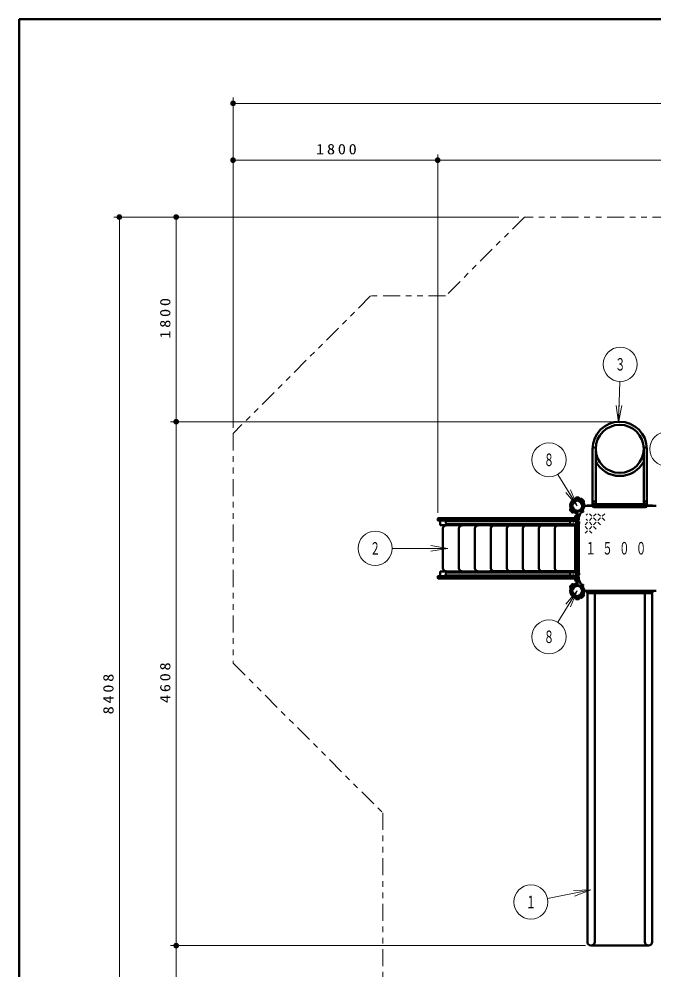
# Model space of a CAD drawing. Units: millimetres on the paper, scale 1:50. Extents: x -385 to 0, y -594 to 267.
# Drawn here: x -385 to -273.3, y 99.7 to 267 of the extents above; entities that cross this region are included whole.
import ezdxf
from ezdxf.enums import TextEntityAlignment as Align

# ---------------------------------------------------------------- set-up
doc = ezdxf.new("R2010")
doc.units = ezdxf.units.MM
doc.linetypes.add('USER1', pattern=[4.5, 2.5, -2])
doc.linetypes.add('USER3', pattern=[8, 3, -1, 1, -1, 1, -1])
doc.layers.add('LY_1', color=140, linetype='Continuous', lineweight=50)
doc.styles.add('ＭＳ ゴシック', font='')
doc.styles.get('ＭＳ ゴシック').set_extended_font_data('MS Gothic')

# ---------------------------------------------------------------- blocks, each defined once
blk = doc.blocks.new('filled_dot')
at = {"color": 0, "linetype": 'Continuous', "lineweight": -2, "const_width": 1.25}
blk.add_lwpolyline([(-0.625, 0, 1), (0.625, 0, 1)], format="xyb", close=True, dxfattribs=at)

msp = doc.modelspace()

# ---------------------------------------------------------------- linework, layer by layer
at = {"layer": 'LY_1', "color": 7}
for p, q in [((0, 267), (-385, 267)), ((-385, 267), (-385, 0))]:
    msp.add_line(p, q, dxfattribs=at)
at = {"layer": 'LY_1', "color": 7, "lineweight": 13}
for p, q in [((-347.346, 195.089), (-347.346, 253.169)), ((-347.346, 252.169), (-174.93, 252.169)), ((-347.346, 195.089), (-347.346, 243.169)), ((-311.346, 180.117), (-311.346, 243.169)), ((-311.346, 180.117), (-311.346, 243.169)), ((-347.346, 242.169), (-311.346, 242.169)), ((-311.346, 242.169), (-210.931, 242.169)), ((-297.086, 232.169), (-368.346, 232.169)), ((-367.346, 64.017), (-367.346, 232.169)), ((-297.086, 232.169), (-358.346, 232.169)), ((-357.346, 196.169), (-357.346, 232.169)), ((-279.561, 196.015), (-279.325, 203.265)), ((-279.561, 196.015), (-279.963, 199.03)), ((-279.561, 196.015), (-279.464, 199.013)), ((-278.964, 198.997), (-279.561, 196.015)), ((-280.321, 196.169), (-358.346, 196.169)), ((-280.321, 196.169), (-358.346, 196.169)), ((-357.346, 104.017), (-357.346, 196.169)), ((-286.821, 181.397), (-290.199, 186.904)), ((-287.963, 184.216), (-286.821, 181.397)), ((-286.821, 181.397), (-288.815, 183.693)), ((-286.821, 181.397), (-288.389, 183.955)), ((-285.236, 179.728), (-284.968, 179.995)), ((-284.968, 178.795), (-285.208, 179.035)), ((-284.218, 179.545), (-284.668, 179.995)), ((-284.668, 178.795), (-284.218, 179.245)), ((-283.918, 179.545), (-283.468, 179.995)), ((-283.468, 178.795), (-283.918, 179.245)), ((-282.718, 179.545), (-283.168, 179.995)), ((-283.168, 178.795), (-282.718, 179.245)), ((-282.418, 179.545), (-281.968, 179.995)), ((-281.968, 178.795), (-282.418, 179.245)), ((-285.418, 178.045), (-284.968, 178.495)), ((-284.968, 177.295), (-285.418, 177.745)), ((-284.218, 178.045), (-284.668, 178.495)), ((-284.668, 177.295), (-284.218, 177.745)), ((-283.918, 178.045), (-283.468, 178.495)), ((-283.468, 177.295), (-283.918, 177.745)), ((-282.718, 178.045), (-283.168, 178.495)), ((-285.418, 176.545), (-284.968, 176.995)), ((-284.218, 176.545), (-284.668, 176.995)), ((-312.541, 174.394), (-309.541, 173.894)), ((-309.541, 173.894), (-319.351, 173.894)), ((-309.541, 173.894), (-312.541, 173.394)), ((-309.541, 173.894), (-312.541, 173.894)), ((-286.821, 166.397), (-290.199, 160.89)), ((-288.815, 164.102), (-286.821, 166.397)), ((-286.821, 166.397), (-288.389, 163.84)), ((-286.821, 166.397), (-287.963, 163.579)), ((-284.921, 166.017), (-273.721, 166.017)), ((-284.418, 113.821), (-292.008, 112.282)), ((-287.457, 113.715), (-284.418, 113.821)), ((-284.418, 113.821), (-287.358, 113.225)), ((-284.418, 113.821), (-287.259, 112.735)), ((-285.371, 104.017), (-358.346, 104.017)), ((-285.371, 104.017), (-358.346, 104.017)), ((-357.346, 64.017), (-357.346, 104.017))]:
    msp.add_line(p, q, dxfattribs=at)
at = {"layer": 'LY_1'}
for p, q in [((-284.093, 191.397), (-284.093, 181.397)), ((-283.549, 191.397), (-283.549, 181.669)), ((-275.093, 191.397), (-275.093, 181.669)), ((-274.549, 191.397), (-274.549, 181.397)), ((-287.516, 182.375), (-287.518, 182.378)), ((-286.832, 182.846), (-286.989, 182.84)), ((-286.791, 182.335), (-286.791, 182.806)), ((-286.731, 182.335), (-286.731, 182.806)), ((-286.689, 182.846), (-286.544, 182.841)), ((-286.179, 182.081), (-285.846, 182.415)), ((-286.136, 182.039), (-285.803, 182.372)), ((-285.847, 182.472), (-285.953, 182.571)), ((-285.746, 182.371), (-285.647, 182.265)), ((-287.944, 181.597), (-287.947, 181.597)), ((-287.944, 181.197), (-287.947, 181.197)), ((-287.505, 180.756), (-287.838, 180.423)), ((-287.799, 182.093), (-287.801, 182.095)), ((-287.462, 180.713), (-287.795, 180.38)), ((-279.321, 181.367), (-285.728, 181.367)), ((-285.061, 181.429), (-284.091, 181.429)), ((-285.061, 181.429), (-285.061, 181.365)), ((-285.061, 181.365), (-284.091, 181.365)), ((-284.093, 182.157), (-283.549, 182.157)), ((-283.821, 181.669), (-279.321, 181.669)), ((-283.821, 181.125), (-279.321, 181.125)), ((-281.405, 181.669), (-279.321, 181.669)), ((-281.118, 181.125), (-279.321, 181.125)), ((-274.821, 181.669), (-279.321, 181.669)), ((-279.321, 181.367), (-272.913, 181.367)), ((-274.821, 181.125), (-279.321, 181.125)), ((-274.549, 182.157), (-275.093, 182.157)), ((-273.581, 181.429), (-274.55, 181.429)), ((-273.581, 181.365), (-274.55, 181.365)), ((-273.581, 181.429), (-273.581, 181.365)), ((-311.346, 178.857), (-311.346, 179.117)), ((-311.286, 179.177), (-287.201, 179.177)), ((-287.895, 180.424), (-288.003, 180.539)), ((-287.794, 180.323), (-287.679, 180.215)), ((-287.141, 179.547), (-287.141, 178.717)), ((-287.041, 179.647), (-286.861, 179.647)), ((-286.832, 179.949), (-286.977, 179.954)), ((-286.793, 178.667), (-286.793, 179.737)), ((-286.793, 179.737), (-286.729, 179.737)), ((-286.791, 180.46), (-286.791, 179.989)), ((-286.791, 173.897), (-286.791, 180.305)), ((-286.731, 180.46), (-286.731, 178.888)), ((-286.729, 178.667), (-286.729, 179.737)), ((-311.286, 178.797), (-287.141, 178.797)), ((-310.921, 178.797), (-310.921, 177.997)), ((-310.921, 177.997), (-287.141, 177.997)), ((-310.428, 173.897), (-310.428, 177.397)), ((-309.684, 178.669), (-287.913, 178.669)), ((-309.684, 178.125), (-287.913, 178.125)), ((-307.616, 173.897), (-307.616, 177.397)), ((-304.803, 173.897), (-304.803, 177.397)), ((-302.241, 177.897), (-287.141, 177.897)), ((-301.991, 173.897), (-301.991, 177.397)), ((-299.178, 173.897), (-299.178, 177.397)), ((-296.366, 173.897), (-296.366, 177.397)), ((-293.553, 173.897), (-293.553, 177.397)), ((-290.741, 173.897), (-290.741, 177.397)), ((-288.033, 178.717), (-286.793, 178.717)), ((-288.033, 178.077), (-288.033, 178.717)), ((-288.033, 178.077), (-287.033, 178.077)), ((-287.141, 173.897), (-287.141, 178.077)), ((-287.033, 173.897), (-287.033, 178.397)), ((-286.688, 178.849), (-286.584, 178.854)), ((-286.489, 173.897), (-286.489, 178.397)), ((-310.428, 173.897), (-310.428, 170.397)), ((-307.616, 173.897), (-307.616, 170.397)), ((-304.803, 173.897), (-304.803, 170.397)), ((-301.991, 173.897), (-301.991, 170.397)), ((-299.178, 173.897), (-299.178, 170.397)), ((-296.366, 173.897), (-296.366, 170.397)), ((-293.553, 173.897), (-293.553, 170.397)), ((-290.741, 173.897), (-290.741, 170.397)), ((-287.141, 173.897), (-287.141, 169.717)), ((-287.033, 173.897), (-287.033, 169.397)), ((-286.791, 173.897), (-286.791, 167.49)), ((-286.489, 173.897), (-286.489, 169.397)), ((-311.286, 168.997), (-287.141, 168.997)), ((-310.921, 169.797), (-287.141, 169.797)), ((-310.921, 168.997), (-310.921, 169.797)), ((-309.684, 169.669), (-287.913, 169.669)), ((-309.684, 169.125), (-287.913, 169.125)), ((-302.241, 169.897), (-287.141, 169.897)), ((-288.033, 169.717), (-288.033, 169.077)), ((-288.033, 169.717), (-287.033, 169.717)), ((-288.033, 169.077), (-286.793, 169.077)), ((-287.141, 168.247), (-287.141, 169.077)), ((-286.793, 169.127), (-286.793, 168.057)), ((-286.729, 169.127), (-286.729, 168.057)), ((-286.688, 168.946), (-286.584, 168.941)), ((-311.346, 168.937), (-311.346, 168.677)), ((-311.286, 168.617), (-287.201, 168.617)), ((-287.895, 167.371), (-288.003, 167.256)), ((-287.505, 167.039), (-287.838, 167.372)), ((-287.462, 167.081), (-287.795, 167.415)), ((-287.794, 167.472), (-287.679, 167.579)), ((-287.041, 168.147), (-286.861, 168.147)), ((-286.832, 167.846), (-286.977, 167.841)), ((-286.793, 168.057), (-286.729, 168.057)), ((-286.791, 167.335), (-286.791, 167.806)), ((-286.731, 167.335), (-286.731, 168.906)), ((-287.944, 166.597), (-287.947, 166.597)), ((-287.944, 166.197), (-287.947, 166.197)), ((-287.799, 165.702), (-287.801, 165.7)), ((-286.179, 165.713), (-285.846, 165.38)), ((-286.136, 165.756), (-285.803, 165.423)), ((-279.321, 166.427), (-285.728, 166.427)), ((-285.071, 166.077), (-285.071, 166.337)), ((-285.021, 104.667), (-285.021, 165.917)), ((-285.011, 166.397), (-273.631, 166.397)), ((-285.011, 166.017), (-273.631, 166.017)), ((-283.721, 104.667), (-283.721, 165.917)), ((-279.321, 166.427), (-272.913, 166.427)), ((-274.921, 104.667), (-274.921, 165.917)), ((-273.621, 104.667), (-273.621, 165.917)), ((-273.571, 166.077), (-273.571, 166.337)), ((-287.516, 165.419), (-287.518, 165.417)), ((-286.832, 164.949), (-286.989, 164.954)), ((-286.791, 165.46), (-286.791, 164.989)), ((-286.731, 165.46), (-286.731, 164.989)), ((-286.689, 164.949), (-286.544, 164.954)), ((-285.847, 165.323), (-285.953, 165.223)), ((-285.746, 165.424), (-285.647, 165.53)), ((-284.371, 104.017), (-274.271, 104.017))]:
    msp.add_line(p, q, dxfattribs=at)
at = {"layer": 'LY_1', "color": 7, "linetype": 'USER1', "lineweight": 13}
for p, q in [((-288.033, 178.669), (-287.525, 178.669)), ((-288.033, 178.125), (-287.525, 178.125)), ((-287.525, 178.125), (-287.525, 178.669)), ((-288.033, 169.669), (-287.525, 169.669)), ((-288.033, 169.125), (-287.525, 169.125)), ((-287.525, 169.669), (-287.525, 169.125))]:
    msp.add_line(p, q, dxfattribs=at)
at = {"layer": 'LY_1', "color": 7, "linetype": 'USER3', "lineweight": 13}
msp.add_lwpolyline([(-347.346, 194.089), (-347.346, 153.706), (-321.021, 127.381), (-321.021, 89.106), (-295.932, 64.017), (-262.709, 64.017), (-237.621, 89.106), (-237.621, 129.506), (-196.54, 129.506), (-174.93, 151.117), (-174.93, 196.678), (-196.54, 218.288), (-248.674, 218.288), (-262.555, 232.169), (-296.086, 232.169), (-309.967, 218.288), (-323.146, 218.288)], close=True, dxfattribs=at)
at = {"layer": 'LY_1', "color": 7, "lineweight": 13}
for centre in [(-279.227, 206.263), (-271.043, 191.361), (-291.767, 189.461), (-322.351, 173.894), (-291.767, 158.333), (-294.949, 111.686)]:
    msp.add_circle(centre, 3, dxfattribs=at)
at = {"layer": 'LY_1'}
for centre, radius in [((-279.321, 191.397), 4.228), ((-286.821, 181.397), 0.891), ((-286.821, 181.397), 0.891), ((-285.831, 180.407), 0.13), ((-286.821, 166.397), 0.891), ((-285.831, 167.387), 0.13)]:
    msp.add_circle(centre, radius, dxfattribs=at)
for centre, radius, start, end in [((-279.321, 191.397), 4.772, 0, 180), ((-283.821, 191.397), 0.272, 0, 180), ((-274.821, 191.397), 0.272, 0, 180), ((-279.321, 191.397), 4.772, 207.62496, 332.37504), ((-286.761, 181.397), 1.2, 122.72719, 180), ((-286.821, 181.397), 1.22, 126.37307, 135), ((-286.821, 181.397), 1.2, 77.72719, 135), ((-287.532, 182.364), 0.02, 45, 126.37307), ((-287.95, 183.248), 1, 302.72719, 332.54116), ((-286.974, 182.741), 0.1, 92, 152.54116), ((-286.831, 182.806), 0.04, 0, 92), ((-286.831, 182.335), 0.04, 274.27066, 0), ((-286.691, 182.806), 0.04, 88, 180), ((-286.691, 182.335), 0.04, 180, 265.72934), ((-286.353, 183.547), 1, 257.72719, 287.54116), ((-286.547, 182.741), 0.1, 27.45884, 88), ((-286.547, 182.741), 0.1, 27.45884, 88), ((-285.571, 183.248), 1, 207.45884, 237.27281), ((-286.761, 181.397), 1.2, 0, 57.2728), ((-286.021, 182.498), 0.1, 47, 107.54116), ((-285.874, 182.443), 0.04, 315, 47), ((-285.775, 182.344), 0.04, 43, 135), ((-286.821, 181.397), 1.2, 135, 192.27281), ((-288.97, 180.93), 1, 342.45884, 12.27281), ((-286.761, 181.397), 1.22, 171.37307, 180), ((-286.761, 181.397), 1.22, 180, 188.62693), ((-287.947, 181.577), 0.02, 90, 171.37307), ((-287.947, 181.217), 0.02, 188.62693, 270), ((-286.761, 181.397), 1.2, 180, 237.27281), ((-287.787, 182.109), 0.02, 143.62693, 225), ((-286.821, 181.397), 1.22, 135, 143.62693), ((-286.821, 181.397), 0.9, 135, 220.72934), ((-286.761, 181.397), 0.9, 94.27066, 180), ((-286.761, 181.397), 0.9, 180, 265.72934), ((-287.533, 180.784), 0.04, 315, 40.72934), ((-287.434, 180.685), 0.04, 49.27066, 135), ((-286.821, 181.397), 0.9, 49.27066, 135), ((-286.821, 181.397), 0.9, 229.27066, 315), ((-286.821, 181.397), 1, 276.78718, 353.21282), ((-286.761, 181.397), 0.9, 0, 85.72934), ((-286.761, 181.397), 0.9, 274.27066, 0), ((-286.207, 182.11), 0.04, 229.27066, 315), ((-286.821, 181.397), 0.9, 315, 40.72934), ((-286.108, 182.011), 0.04, 135, 220.72934), ((-286.761, 181.397), 1.2, 317.78276, 0), ((-285.728, 181.267), 0.1, 90, 173.21282), ((-284.671, 181.865), 1, 162.45884, 192.27281), ((-286.821, 181.397), 1.2, 358.56746, 12.27281), ((-285.72, 182.197), 0.1, 342.45884, 43), ((-283.821, 181.397), 0.272, 90, 270), ((-274.821, 181.397), 0.272, 270, 90), ((-311.286, 179.117), 0.06, 90, 180), ((-287.921, 180.598), 0.1, 162.45884, 223), ((-287.866, 180.451), 0.04, 223, 315), ((-287.767, 180.352), 0.04, 135, 227), ((-287.62, 180.297), 0.1, 227, 287.54116), ((-287.288, 179.248), 1, 77.72719, 107.54116), ((-287.95, 179.547), 1, 27.45884, 57.2728), ((-287.041, 179.547), 0.1, 90, 180), ((-286.821, 181.397), 1.2, 257.72719, 271.43254), ((-286.974, 180.054), 0.1, 207.45884, 268), ((-286.861, 179.547), 0.1, 47.15636, 90), ((-286.831, 179.989), 0.04, 268, 0), ((-286.831, 180.46), 0.04, 0, 85.72934), ((-286.691, 180.305), 0.1, 96.78718, 180), ((-286.691, 180.46), 0.04, 94.27066, 180), ((-283.946, 178.844), 2.6, 137.78276, 178.91585), ((-311.286, 178.857), 0.06, 180, 270), ((-309.928, 177.397), 0.5, 90, 180), ((-309.684, 178.397), 0.272, 90, 270), ((-307.116, 177.397), 0.5, 90, 180), ((-304.303, 177.397), 0.5, 90, 180), ((-301.491, 177.397), 0.5, 90, 180), ((-298.678, 177.397), 0.5, 90, 180), ((-295.866, 177.397), 0.5, 90, 180), ((-293.053, 177.397), 0.5, 90, 180), ((-290.241, 177.397), 0.5, 90, 180), ((-286.761, 178.397), 0.272, 0, 180), ((-286.691, 178.888), 0.04, 180, 273), ((-286.761, 178.397), 0.32, 328.21167, 84.26083), ((-286.586, 178.894), 0.04, 273, 358.91585), ((-311.286, 168.937), 0.06, 90, 180), ((-309.928, 170.397), 0.5, 180, 270), ((-309.684, 169.397), 0.272, 90, 270), ((-307.116, 170.397), 0.5, 180, 270), ((-304.303, 170.397), 0.5, 180, 270), ((-301.491, 170.397), 0.5, 180, 270), ((-298.678, 170.397), 0.5, 180, 270), ((-295.866, 170.397), 0.5, 180, 270), ((-293.053, 170.397), 0.5, 180, 270), ((-290.241, 170.397), 0.5, 180, 270), ((-286.761, 169.397), 0.272, 180, 0), ((-286.691, 168.906), 0.04, 87, 180), ((-286.761, 169.397), 0.32, 275.73917, 31.78833), ((-286.586, 168.901), 0.04, 1.08415, 87), ((-311.286, 168.677), 0.06, 180, 270), ((-286.761, 166.397), 1.2, 122.72719, 180), ((-287.866, 167.344), 0.04, 45, 137), ((-287.767, 167.443), 0.04, 133, 225), ((-287.62, 167.498), 0.1, 72.45884, 133), ((-286.761, 166.397), 0.9, 94.27066, 180), ((-287.288, 168.547), 1, 252.45884, 282.27281), ((-287.95, 168.248), 1, 302.72719, 332.54116), ((-286.821, 166.397), 0.9, 45, 130.72934), ((-287.041, 168.247), 0.1, 180, 270), ((-286.821, 166.397), 1.2, 88.56746, 102.27281), ((-286.974, 167.741), 0.1, 92, 152.54116), ((-286.861, 168.247), 0.1, 270, 312.84364), ((-286.831, 167.806), 0.04, 0, 92), ((-286.831, 167.335), 0.04, 274.27066, 0), ((-286.691, 167.49), 0.1, 180, 263.21282), ((-286.691, 167.335), 0.04, 180, 265.72934), ((-286.821, 166.397), 1, 6.78718, 83.21282), ((-286.761, 166.397), 0.9, 0, 85.72934), ((-283.946, 168.951), 2.6, 181.08415, 222.21724), ((-287.921, 167.197), 0.1, 137, 197.54116), ((-286.821, 166.397), 1.2, 167.72719, 225), ((-288.97, 166.865), 1, 347.72719, 17.54116), ((-286.761, 166.397), 1.22, 171.37307, 180), ((-286.761, 166.397), 1.22, 180, 188.62693), ((-287.947, 166.577), 0.02, 90, 171.37307), ((-287.947, 166.217), 0.02, 188.62693, 270), ((-286.761, 166.397), 1.2, 180, 237.27281), ((-287.787, 165.686), 0.02, 135, 216.37307), ((-286.821, 166.397), 1.22, 216.37307, 225), ((-286.821, 166.397), 0.9, 139.27066, 225), ((-286.761, 166.397), 0.9, 180, 265.72934), ((-287.533, 167.011), 0.04, 319.27066, 45), ((-287.434, 167.11), 0.04, 225, 310.72934), ((-286.821, 166.397), 0.9, 225, 310.72934), ((-286.761, 166.397), 0.9, 274.27066, 0), ((-286.207, 165.685), 0.04, 45, 130.72934), ((-286.821, 166.397), 0.9, 319.27066, 45), ((-286.108, 165.784), 0.04, 139.27066, 225), ((-286.761, 166.397), 1.2, 302.72719, 0), ((-286.761, 166.397), 1.2, 0, 42.21724), ((-285.728, 166.527), 0.1, 186.78718, 270), ((-284.671, 165.93), 1, 167.72719, 197.54116), ((-286.821, 166.397), 1.2, 347.72719, 1.43254), ((-285.72, 165.598), 0.1, 317, 17.54116), ((-285.011, 166.337), 0.06, 90, 180), ((-285.011, 166.077), 0.06, 180, 270), ((-284.921, 165.917), 0.1, 90, 180), ((-283.821, 165.917), 0.1, 0, 90), ((-274.821, 165.917), 0.1, 90, 180), ((-273.721, 165.917), 0.1, 0, 90), ((-273.631, 166.337), 0.06, 0, 90), ((-273.631, 166.077), 0.06, 270, 0), ((-286.821, 166.397), 1.22, 225, 233.62693), ((-286.821, 166.397), 1.2, 225, 282.27281), ((-287.532, 165.431), 0.02, 233.62693, 315), ((-287.95, 164.547), 1, 27.45884, 57.2728), ((-286.974, 165.054), 0.1, 207.45884, 268), ((-286.831, 164.989), 0.04, 268, 0), ((-286.831, 165.46), 0.04, 0, 85.72934), ((-286.691, 165.46), 0.04, 94.27066, 180), ((-286.691, 164.989), 0.04, 180, 272), ((-286.353, 164.248), 1, 72.45884, 102.27281), ((-286.547, 165.054), 0.1, 272, 332.54116), ((-286.547, 165.054), 0.1, 272, 332.54116), ((-285.571, 164.547), 1, 122.72719, 152.54116), ((-286.021, 165.297), 0.1, 252.45884, 313), ((-285.874, 165.352), 0.04, 313, 45), ((-285.775, 165.451), 0.04, 225, 317), ((-284.371, 104.667), 0.65, 180, 270), ((-284.371, 104.667), 0.65, 270, 0), ((-274.271, 104.667), 0.65, 180, 270), ((-274.271, 104.667), 0.65, 270, 0)]:
    msp.add_arc(centre, radius, start, end, dxfattribs=at)

# ---------------------------------------------------------------- block references
at = {"layer": 'LY_1', "color": 7, "lineweight": 13, "xscale": 0.4, "yscale": 0.4}
for p in [(-347.346, 252.169), (-347.346, 242.169), (-311.346, 242.169)]:
    msp.add_blockref('filled_dot', p, dxfattribs=at)
for p, rotation in [((-311.346, 242.169), 180), ((-367.346, 232.169), 270), ((-357.346, 232.169), 270), ((-357.346, 196.169), 270), ((-357.346, 196.169), 90), ((-357.346, 104.017), 270), ((-357.346, 104.017), 90)]:
    msp.add_blockref('filled_dot', p, dxfattribs=dict(at, rotation=rotation))

# ---------------------------------------------------------------- texts
at = {"layer": 'LY_1', "color": 7, "style": 'ＭＳ ゴシック', "width": 0.6}
for s, p in [('３', (-279.227, 206.263)), ('８', (-291.767, 189.461)), ('２', (-322.351, 173.894)), ('８', (-291.767, 158.333)), ('１', (-294.949, 111.686))]:
    msp.add_text(s, height=2.199, dxfattribs=at).set_placement(p, align=Align.MIDDLE_CENTER)
at = {"layer": 'LY_1', "color": 7, "style": 'ＭＳ ゴシック'}
for s, insert, char_height, attachment_point in [('\\T1.33;\\W1.15;1800', (-328.924, 243.169), 1.833, 8), ('\\T1.64;\\W0.6;１５００', (-285.321, 173.897), 2.199, 4)]:
    msp.add_mtext(s, dxfattribs=dict(at, insert=insert, char_height=char_height, attachment_point=attachment_point))
at = {"layer": 'LY_1', "color": 7, "char_height": 1.833, "attachment_point": 8, "rotation": 90, "style": 'ＭＳ ゴシック'}
for s, insert in [('\\T1.33;\\W1.15;1800', (-358.346, 214.59)), ('\\T1.33;\\W1.15;4608', (-358.346, 150.503)), ('\\T1.33;\\W1.15;8408', (-368.346, 148.503))]:
    msp.add_mtext(s, dxfattribs=dict(at, insert=insert))

doc.saveas('drawing.dxf')
